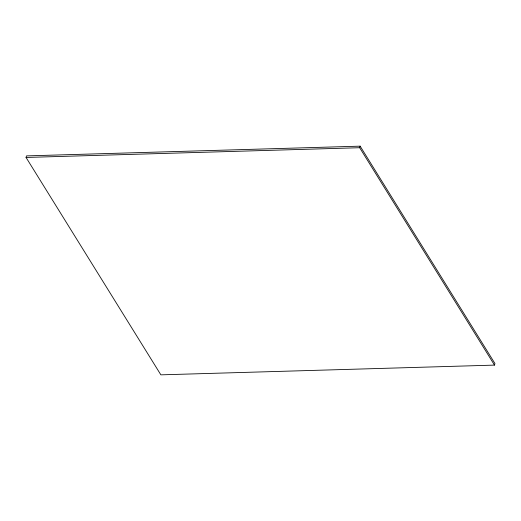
<?xml version="1.0" encoding="UTF-8"?>
<svg xmlns="http://www.w3.org/2000/svg" width="521" height="521" viewBox="0 0 521 521"><rect width="100%" height="100%" fill="white"/><g stroke="black" fill="none" stroke-linecap="round" stroke-linejoin="round"><path stroke-width="0.78" d="M26.05 157.459L26.506 155.89L360.128 146.154L494.95 363.541L494.494 365.11L160.872 374.846L26.05 157.459L359.672 147.717L494.494 365.11M359.672 147.717L360.128 146.154"/></g></svg>
